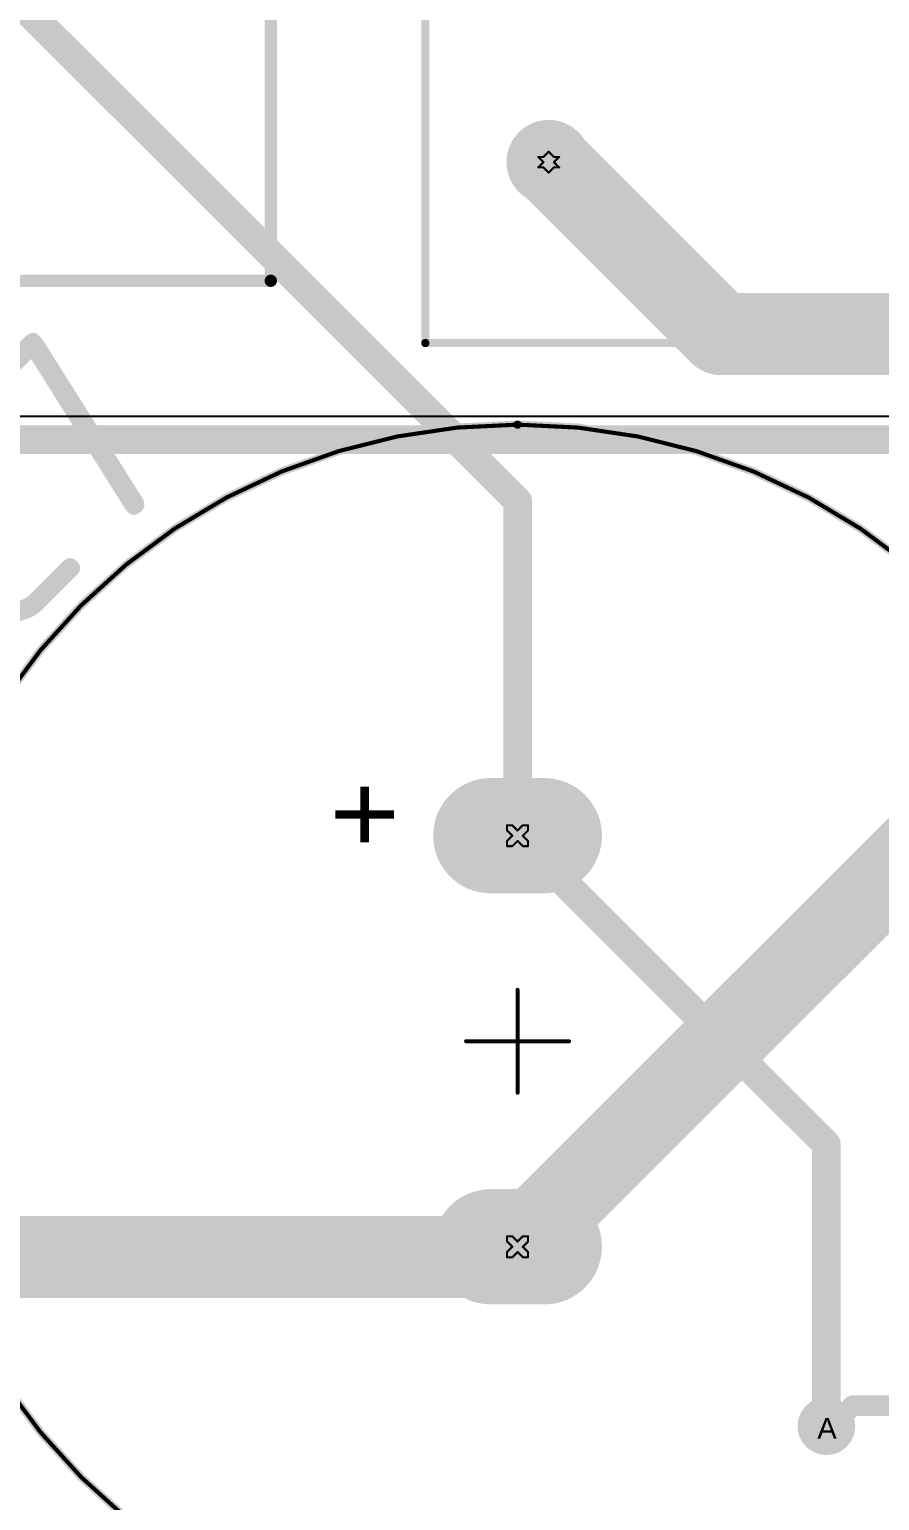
# Model space of a CAD drawing. Header units: millimetres. Extents: x 3219 to 51106, y -14166 to 2063.
# Drawn here: x 5571.6 to 5592.27, y 1796.3 to 1832.09 of the extents above; entities that cross this region are included whole.
import ezdxf

# ---------------------------------------------------------------- set-up
doc = ezdxf.new("R2010")
doc.units = ezdxf.units.MM
doc.layers.get('0').update_dxf_attribs({"lineweight": 53})
for name, color, linetype in [('Bottom Layer', 5, 'Continuous'), ('Bottom Solder', 6, 'Continuous'), ('Drill Drawing', 1, 'Continuous'), ('Mechanical 1', 6, 'Continuous'), ('Mechanical 13', 56, 'Continuous'), ('Mechanical 15', 56, 'Continuous'), ('Multi-Layer', 9, 'Continuous'), ('Top Layer', 1, 'Continuous'), ('Top Overlay', 2, 'Continuous'), ('Top Solder', 216, 'Continuous')]:
    doc.layers.add(name, color=color, linetype=linetype)
doc.styles.add('Arial', font='arial.ttf', dxfattribs={"height": 3})
doc.styles.add('GOST type B', font='GOST_B.TTF', dxfattribs={"height": 3.5})

# ---------------------------------------------------------------- blocks, each defined once
blk = doc.blocks.new('_2_33_2_2PIN_1')
at = {"layer": 'Bottom Layer'}
h = blk.add_hatch(color=5, dxfattribs=at)
edge = h.paths.add_edge_path()
edge.add_arc((0, 0), 0.925, 0, 360)
h = blk.add_hatch(color=5, dxfattribs=at)
edge = h.paths.add_edge_path()
edge.add_arc((10, 0), 0.925, 0, 360)
at = {"layer": 'Bottom Solder'}
h = blk.add_hatch(color=6, dxfattribs=at)
edge = h.paths.add_edge_path()
edge.add_arc((0, 0), 1.027, 0, 360)
h = blk.add_hatch(color=6, dxfattribs=at)
edge = h.paths.add_edge_path()
edge.add_arc((10, 0), 1.027, 0, 360)
at = {"layer": 'Multi-Layer'}
h = blk.add_hatch(color=9, dxfattribs=at)
edge = h.paths.add_edge_path()
edge.add_arc((0, 0), 0.925, 0, 360)
h = blk.add_hatch(color=9, dxfattribs=at)
edge = h.paths.add_edge_path()
edge.add_arc((10, 0), 0.925, 0, 360)
at = {"layer": 'Top Layer'}
h = blk.add_hatch(color=1, dxfattribs=at)
edge = h.paths.add_edge_path()
edge.add_arc((0, 0), 0.925, 0, 360)
h = blk.add_hatch(color=1, dxfattribs=at)
edge = h.paths.add_edge_path()
edge.add_arc((10, 0), 0.925, 0, 360)
at = {"layer": 'Top Solder'}
h = blk.add_hatch(color=216, dxfattribs=at)
edge = h.paths.add_edge_path()
edge.add_arc((0, 0), 1.027, 0, 360)
h = blk.add_hatch(color=216, dxfattribs=at)
edge = h.paths.add_edge_path()
edge.add_arc((10, 0), 1.027, 0, 360)
at = {"layer": 'Mechanical 1'}
for points in [[(-4.7, -4.4, 0.2, 0.2, 0), (-4.7, 4.4, 0.2, 0.2, 0)], [(13, 4.4, 0.2, 0.2, 0), (-4.7, 4.4, 0.2, 0.2, 0)], [(13, -4.4, 0.2, 0.2, 0), (13, 4.4, 0.2, 0.2, 0)], [(13, -4.4, 0.2, 0.2, 0), (-4.7, -4.4, 0.2, 0.2, 0)]]:
    blk.add_lwpolyline(points, format="xyseb", dxfattribs=at)
for points in [[(-4.75, 4.4, 0.1, 0.1, 1), (-4.65, 4.4, 0.1, 0.1, 1)], [(-4.75, 4.4, 0.1, 0.1, 1), (-4.65, 4.4, 0.1, 0.1, 1)], [(12.95, 4.4, 0.1, 0.1, 1), (13.05, 4.4, 0.1, 0.1, 1)], [(12.95, 4.4, 0.1, 0.1, 1), (13.05, 4.4, 0.1, 0.1, 1)], [(-4.75, -4.4, 0.1, 0.1, 1), (-4.65, -4.4, 0.1, 0.1, 1)], [(-4.75, -4.4, 0.1, 0.1, 1), (-4.65, -4.4, 0.1, 0.1, 1)], [(12.95, -4.4, 0.1, 0.1, 1), (13.05, -4.4, 0.1, 0.1, 1)], [(12.95, -4.4, 0.1, 0.1, 1), (13.05, -4.4, 0.1, 0.1, 1)]]:
    blk.add_lwpolyline(points, format="xyseb", close=True, dxfattribs=at)
at = {"layer": 'Mechanical 15'}
for points in [[(0, 0.5, 0.05, 0.05, 0), (0, -0.5, 0.05, 0.05, 0)], [(0.5, 0, 0.05, 0.05, 0), (-0.5, 0, 0.05, 0.05, 0)]]:
    blk.add_lwpolyline(points, format="xyseb", dxfattribs=at)
for points in [[(-0.013, 0.5, 0.025, 0.025, 1), (0.012, 0.5, 0.025, 0.025, 1)], [(-0.512, 0, 0.025, 0.025, 1), (-0.487, 0, 0.025, 0.025, 1)], [(0.487, 0, 0.025, 0.025, 1), (0.512, 0, 0.025, 0.025, 1)], [(-0.013, -0.5, 0.025, 0.025, 1), (0.012, -0.5, 0.025, 0.025, 1)]]:
    blk.add_lwpolyline(points, format="xyseb", close=True, dxfattribs=at)
at = {"layer": 'Top Overlay'}
for points in [[(13, 4.4, 0.2, 0.2, 0), (-4.7, 4.4, 0.2, 0.2, 0)], [(-4.7, 4.4, 0.2, 0.2, 0), (-4.7, -4.4, 0.2, 0.2, 0)], [(13, -4.4, 0.2, 0.2, 0), (13, 4.4, 0.2, 0.2, 0)], [(13, -4.4, 0.2, 0.2, 0), (-4.7, -4.4, 0.2, 0.2, 0)]]:
    blk.add_lwpolyline(points, format="xyseb", dxfattribs=at)
for points in [[(-4.75, 4.4, 0.1, 0.1, 1), (-4.65, 4.4, 0.1, 0.1, 1)], [(-4.75, 4.4, 0.1, 0.1, 1), (-4.65, 4.4, 0.1, 0.1, 1)], [(12.95, 4.4, 0.1, 0.1, 1), (13.05, 4.4, 0.1, 0.1, 1)], [(12.95, 4.4, 0.1, 0.1, 1), (13.05, 4.4, 0.1, 0.1, 1)], [(-4.75, -4.4, 0.1, 0.1, 1), (-4.65, -4.4, 0.1, 0.1, 1)], [(-4.75, -4.4, 0.1, 0.1, 1), (-4.65, -4.4, 0.1, 0.1, 1)], [(12.95, -4.4, 0.1, 0.1, 1), (13.05, -4.4, 0.1, 0.1, 1)], [(12.95, -4.4, 0.1, 0.1, 1), (13.05, -4.4, 0.1, 0.1, 1)]]:
    blk.add_lwpolyline(points, format="xyseb", close=True, dxfattribs=at)
blk = doc.blocks.new('_73_14__4____D28_41')
at = {"layer": 'Mechanical 1'}
for points in [[(-24, 14.5, 0.2, 0.2, 0), (-24, -14, 0.2, 0.2, 0)], [(24, 14.5, 0.2, 0.2, 0), (-24, 14.5, 0.2, 0.2, 0)]]:
    blk.add_lwpolyline(points, format="xyseb", dxfattribs=at)
blk.add_lwpolyline([(-24.05, 14.5, 0.1, 0.1, 1), (-23.95, 14.5, 0.1, 0.1, 1)], format="xyseb", close=True, dxfattribs=at)
blk.add_lwpolyline([(-24.05, 14.5, 0.1, 0.1, 1), (-23.95, 14.5, 0.1, 0.1, 1)], format="xyseb", close=True, dxfattribs=at)
at = {"layer": 'Top Overlay'}
for points in [[(-24, 14.5, 0.3, 0.3, 0), (-24, -14, 0.3, 0.3, 0)], [(24, 14.5, 0.3, 0.3, 0), (-24, 14.5, 0.3, 0.3, 0)]]:
    blk.add_lwpolyline(points, format="xyseb", dxfattribs=at)
blk.add_lwpolyline([(-24.075, 14.5, 0.15, 0.15, 1), (-23.925, 14.5, 0.15, 0.15, 1)], format="xyseb", close=True, dxfattribs=at)
blk.add_lwpolyline([(-24.075, 14.5, 0.15, 0.15, 1), (-23.925, 14.5, 0.15, 0.15, 1)], format="xyseb", close=True, dxfattribs=at)
blk = doc.blocks.new('CAP_TH_ALUM_ELEC_D30_00___S10_00___H30_00___122')
at = {"layer": 'Bottom Layer'}
h = blk.add_hatch(color=5, dxfattribs=at)
edge = h.paths.add_edge_path()
edge.add_arc((-5, 0.65), 1.3, 0, 180)
edge.add_line((-6.3, 0.65), (-6.3, -0.65))
edge.add_arc((-5, -0.65), 1.3, 180, 360)
edge.add_line((-3.7, -0.65), (-3.7, 0.65))
h = blk.add_hatch(color=5, dxfattribs=at)
edge = h.paths.add_edge_path()
edge.add_arc((5, -0.65), 1.3, 180, 360)
edge.add_line((6.3, -0.65), (6.3, 0.65))
edge.add_arc((5, 0.65), 1.3, 0, 180)
edge.add_line((3.7, 0.65), (3.7, -0.65))
at = {"layer": 'Bottom Solder'}
h = blk.add_hatch(color=6, dxfattribs=at)
edge = h.paths.add_edge_path()
edge.add_arc((-5, 0.65), 1.402, 0, 180)
edge.add_line((-6.402, 0.65), (-6.402, -0.65))
edge.add_arc((-5, -0.65), 1.402, 180, 360)
edge.add_line((-3.598, -0.65), (-3.598, 0.65))
h = blk.add_hatch(color=6, dxfattribs=at)
edge = h.paths.add_edge_path()
edge.add_arc((5, -0.65), 1.402, 180, 360)
edge.add_line((6.402, -0.65), (6.402, 0.65))
edge.add_arc((5, 0.65), 1.402, 0, 180)
edge.add_line((3.598, 0.65), (3.598, -0.65))
at = {"layer": 'Multi-Layer'}
h = blk.add_hatch(color=9, dxfattribs=at)
edge = h.paths.add_edge_path()
edge.add_arc((-5, 0.65), 1.3, 0, 180)
edge.add_line((-6.3, 0.65), (-6.3, -0.65))
edge.add_arc((-5, -0.65), 1.3, 180, 360)
edge.add_line((-3.7, -0.65), (-3.7, 0.65))
h = blk.add_hatch(color=9, dxfattribs=at)
edge = h.paths.add_edge_path()
edge.add_arc((5, -0.65), 1.3, 180, 360)
edge.add_line((6.3, -0.65), (6.3, 0.65))
edge.add_arc((5, 0.65), 1.3, 0, 180)
edge.add_line((3.7, 0.65), (3.7, -0.65))
at = {"layer": 'Top Layer'}
h = blk.add_hatch(color=1, dxfattribs=at)
edge = h.paths.add_edge_path()
edge.add_arc((-5, 0.65), 1.3, 0, 180)
edge.add_line((-6.3, 0.65), (-6.3, -0.65))
edge.add_arc((-5, -0.65), 1.3, 180, 360)
edge.add_line((-3.7, -0.65), (-3.7, 0.65))
h = blk.add_hatch(color=1, dxfattribs=at)
edge = h.paths.add_edge_path()
edge.add_arc((5, -0.65), 1.3, 180, 360)
edge.add_line((6.3, -0.65), (6.3, 0.65))
edge.add_arc((5, 0.65), 1.3, 0, 180)
edge.add_line((3.7, 0.65), (3.7, -0.65))
at = {"layer": 'Top Solder'}
h = blk.add_hatch(color=216, dxfattribs=at)
edge = h.paths.add_edge_path()
edge.add_arc((-5, 0.65), 1.402, 0, 180)
edge.add_line((-6.402, 0.65), (-6.402, -0.65))
edge.add_arc((-5, -0.65), 1.402, 180, 360)
edge.add_line((-3.598, -0.65), (-3.598, 0.65))
h = blk.add_hatch(color=216, dxfattribs=at)
edge = h.paths.add_edge_path()
edge.add_arc((5, -0.65), 1.402, 180, 360)
edge.add_line((6.402, -0.65), (6.402, 0.65))
edge.add_arc((5, 0.65), 1.402, 0, 180)
edge.add_line((3.598, 0.65), (3.598, -0.65))
at = {"layer": 'Mechanical 13'}
for points in [[(15, 0, 0.1, 0.1, 1), (-15, 0, 0.1, 0.1, 1)], [(-13.62, 6.339, 0.05, 0.05, 1), (-13.57, 6.339, 0.05, 0.05, 1)], [(-15.025, 0, 0.05, 0.05, 1), (-14.975, 0, 0.05, 0.05, 1)], [(14.975, 0, 0.05, 0.05, 1), (15.025, 0, 0.05, 0.05, 1)], [(-13.62, -6.339, 0.05, 0.05, 1), (-13.57, -6.339, 0.05, 0.05, 1)]]:
    blk.add_lwpolyline(points, format="xyseb", close=True, dxfattribs=at)
blk.add_lwpolyline([(-13.595, 6.339, 0.1, 0.1, 0), (-13.595, -6.339, 0.1, 0.1, 0)], format="xyseb", dxfattribs=at)
at = {"layer": 'Mechanical 15'}
for points in [[(-15.2, 15.2, 0.05, 0.05, 0), (-15.2, -15.2, 0.05, 0.05, 0)], [(-15.2, 15.2, 0.05, 0.05, 0), (15.2, 15.2, 0.05, 0.05, 0)], [(15.2, 15.2, 0.05, 0.05, 0), (15.2, -15.2, 0.05, 0.05, 0)], [(0, 1.25, 0.1, 0.1, 0), (0, 0, 0.1, 0.1, 0)], [(-1.25, 0, 0.1, 0.1, 0), (0, 0, 0.1, 0.1, 0)], [(0, 0, 0.1, 0.1, 0), (0, -1.25, 0.1, 0.1, 0)], [(0, 0, 0.1, 0.1, 0), (1.25, 0, 0.1, 0.1, 0)], [(-15.2, -15.2, 0.05, 0.05, 0), (15.2, -15.2, 0.05, 0.05, 0)]]:
    blk.add_lwpolyline(points, format="xyseb", dxfattribs=at)
for points in [[(-15.212, 15.2, 0.025, 0.025, 1), (-15.187, 15.2, 0.025, 0.025, 1)], [(-15.212, 15.2, 0.025, 0.025, 1), (-15.187, 15.2, 0.025, 0.025, 1)], [(15.187, 15.2, 0.025, 0.025, 1), (15.212, 15.2, 0.025, 0.025, 1)], [(15.187, 15.2, 0.025, 0.025, 1), (15.212, 15.2, 0.025, 0.025, 1)], [(-0.025, 1.25, 0.05, 0.05, 1), (0.025, 1.25, 0.05, 0.05, 1)], [(-1.275, 0, 0.05, 0.05, 1), (-1.225, 0, 0.05, 0.05, 1)], [(-0.025, 0, 0.05, 0.05, 1), (0.025, 0, 0.05, 0.05, 1)], [(-0.025, 0, 0.05, 0.05, 1), (0.025, 0, 0.05, 0.05, 1)], [(-0.025, 0, 0.05, 0.05, 1), (0.025, 0, 0.05, 0.05, 1)], [(-0.025, 0, 0.05, 0.05, 1), (0.025, 0, 0.05, 0.05, 1)], [(1.225, 0, 0.05, 0.05, 1), (1.275, 0, 0.05, 0.05, 1)], [(-0.025, -1.25, 0.05, 0.05, 1), (0.025, -1.25, 0.05, 0.05, 1)], [(-15.212, -15.2, 0.025, 0.025, 1), (-15.187, -15.2, 0.025, 0.025, 1)], [(-15.212, -15.2, 0.025, 0.025, 1), (-15.187, -15.2, 0.025, 0.025, 1)], [(15.187, -15.2, 0.025, 0.025, 1), (15.212, -15.2, 0.025, 0.025, 1)], [(15.187, -15.2, 0.025, 0.025, 1), (15.212, -15.2, 0.025, 0.025, 1)]]:
    blk.add_lwpolyline(points, format="xyseb", close=True, dxfattribs=at)
at = {"layer": 'Top Overlay'}
blk.add_line((-13.595, 6.339), (-13.595, -6.339), dxfattribs=at)
for points in [[(15, 0, 0.2, 0.2, 1), (-15, 0, 0.2, 0.2, 1)], [(-13.645, 6.339, 0.1, 0.1, 1), (-13.545, 6.339, 0.1, 0.1, 1)], [(-13.645, 6.339, 0.1, 0.1, 1), (-13.545, 6.339, 0.1, 0.1, 1)], [(-15.05, 0, 0.1, 0.1, 1), (-14.95, 0, 0.1, 0.1, 1)], [(14.95, 0, 0.1, 0.1, 1), (15.05, 0, 0.1, 0.1, 1)], [(-13.645, -6.339, 0.1, 0.1, 1), (-13.545, -6.339, 0.1, 0.1, 1)], [(-13.645, -6.339, 0.1, 0.1, 1), (-13.545, -6.339, 0.1, 0.1, 1)]]:
    blk.add_lwpolyline(points, format="xyseb", close=True, dxfattribs=at)
for points in [[(-13.595, -6.339, 0.2, 0.2, -0.221695), (-13.595, 6.339, 0.2, 0.2, 0)], [(-13.595, 6.339, 0.2, 0.2, 0), (-13.595, -6.339, 0.2, 0.2, 0)]]:
    blk.add_lwpolyline(points, format="xyseb", dxfattribs=at)
blk.add_arc((0, 0), 15, 155, 205, dxfattribs=at)
at = {"layer": 'Top Overlay', "style": 'Arial'}
blk.add_text('+', height=2, dxfattribs=at).set_placement((4.7, 2.75))

msp = doc.modelspace()

# ---------------------------------------------------------------- hatches: boundary and pattern name
at = {"layer": 'Bottom Layer'}
h = msp.add_hatch(color=5, dxfattribs=at)
edge = h.paths.add_edge_path()
edge.add_arc((5590.979, 1798.108), 0.6, 0, 360)
at = {"layer": 'Bottom Solder'}
h = msp.add_hatch(color=6, dxfattribs=at)
edge = h.paths.add_edge_path()
edge.add_arc((5590.979, 1798.108), 0.702, 0, 360)
at = {"layer": 'Multi-Layer'}
h = msp.add_hatch(color=9, dxfattribs=at)
edge = h.paths.add_edge_path()
edge.add_arc((5590.979, 1798.108), 0.6, 0, 360)
at = {"layer": 'Top Layer'}
h = msp.add_hatch(color=1, dxfattribs=at)
edge = h.paths.add_edge_path()
edge.add_arc((5590.979, 1798.108), 0.6, 0, 360)
at = {"layer": 'Top Solder'}
h = msp.add_hatch(color=216, dxfattribs=at)
edge = h.paths.add_edge_path()
edge.add_arc((5590.979, 1798.108), 0.702, 0, 360)

# ---------------------------------------------------------------- linework, layer by layer
at = {"layer": 'Bottom Layer'}
for points in [[(5548.944, 1855.142, 0.7, 0.7, 0), (5583.471, 1820.616, 0.7, 0.7, 0)], [(5584.229, 1828.858, 2, 2, 0), (5588.408, 1824.679, 2, 2, 0)], [(5588.408, 1824.679, 2, 2, 0), (5597.354, 1824.679, 2, 2, 0)], [(5583.471, 1812.473, 0.7, 0.7, 0), (5583.471, 1820.616, 0.7, 0.7, 0)], [(5583.471, 1802.473, 2, 2, 0), (5597.354, 1816.356, 2, 2, 0)], [(5583.471, 1802.473, 2, 2, -0.198912), (5582.867, 1802.223, 2, 2, 0)], [(5552.221, 1802.223, 2, 2, 0), (5582.867, 1802.223, 2, 2, 0)], [(5591.121, 1798.108, 0.5, 0.5, 0), (5591.621, 1798.608, 0.5, 0.5, 0)], [(5591.621, 1798.608, 0.5, 0.5, 0), (5599.936, 1798.608, 0.5, 0.5, 0)], [(5590.979, 1798.108, 0.5, 0.5, 0), (5591.121, 1798.108, 0.5, 0.5, 0)]]:
    msp.add_lwpolyline(points, format="xyseb", dxfattribs=at)
for points in [[(5583.729, 1828.858, 1, 1, 1), (5584.729, 1828.858, 1, 1, 1)], [(5587.908, 1824.679, 1, 1, 1), (5588.908, 1824.679, 1, 1, 1)], [(5587.908, 1824.679, 1, 1, 1), (5588.908, 1824.679, 1, 1, 1)], [(5583.296, 1820.616, 0.35, 0.35, 1), (5583.646, 1820.616, 0.35, 0.35, 1)], [(5583.296, 1820.616, 0.35, 0.35, 1), (5583.646, 1820.616, 0.35, 0.35, 1)], [(5583.296, 1812.473, 0.35, 0.35, 1), (5583.646, 1812.473, 0.35, 0.35, 1)], [(5582.971, 1802.473, 1, 1, 1), (5583.971, 1802.473, 1, 1, 1)], [(5582.971, 1802.473, 1, 1, 1), (5583.971, 1802.473, 1, 1, 1)], [(5582.367, 1802.223, 1, 1, 1), (5583.367, 1802.223, 1, 1, 1)], [(5582.367, 1802.223, 1, 1, 1), (5583.367, 1802.223, 1, 1, 1)], [(5591.496, 1798.608, 0.25, 0.25, 1), (5591.746, 1798.608, 0.25, 0.25, 1)], [(5591.496, 1798.608, 0.25, 0.25, 1), (5591.746, 1798.608, 0.25, 0.25, 1)], [(5590.854, 1798.108, 0.25, 0.25, 1), (5591.104, 1798.108, 0.25, 0.25, 1)], [(5590.996, 1798.108, 0.25, 0.25, 1), (5591.246, 1798.108, 0.25, 0.25, 1)], [(5590.996, 1798.108, 0.25, 0.25, 1), (5591.246, 1798.108, 0.25, 0.25, 1)]]:
    msp.add_lwpolyline(points, format="xyseb", close=True, dxfattribs=at)
at = {"layer": 'Drill Drawing'}
for points in [[(5584.102, 1828.985, 0.0508, 0.0508, 0), (5584.229, 1829.112, 0.0508, 0.0508, 0)], [(5584.229, 1829.112, 0.0508, 0.0508, 0), (5584.356, 1828.985, 0.0508, 0.0508, 0)], [(5583.975, 1828.985, 0.0508, 0.0508, 0), (5584.102, 1828.858, 0.0508, 0.0508, 0)], [(5583.975, 1828.985, 0.0508, 0.0508, 0), (5584.102, 1828.985, 0.0508, 0.0508, 0)], [(5583.975, 1828.731, 0.0508, 0.0508, 0), (5584.102, 1828.858, 0.0508, 0.0508, 0)], [(5584.356, 1828.985, 0.0508, 0.0508, 0), (5584.483, 1828.985, 0.0508, 0.0508, 0)], [(5584.356, 1828.858, 0.0508, 0.0508, 0), (5584.483, 1828.985, 0.0508, 0.0508, 0)], [(5584.356, 1828.858, 0.0508, 0.0508, 0), (5584.483, 1828.731, 0.0508, 0.0508, 0)], [(5583.975, 1828.731, 0.0508, 0.0508, 0), (5584.102, 1828.731, 0.0508, 0.0508, 0)], [(5584.102, 1828.731, 0.0508, 0.0508, 0), (5584.229, 1828.604, 0.0508, 0.0508, 0)], [(5584.229, 1828.604, 0.0508, 0.0508, 0), (5584.356, 1828.731, 0.0508, 0.0508, 0)], [(5584.356, 1828.731, 0.0508, 0.0508, 0), (5584.483, 1828.731, 0.0508, 0.0508, 0)], [(5583.217, 1812.6, 0.0508, 0.0508, 0), (5583.217, 1812.727, 0.0508, 0.0508, 0)], [(5583.217, 1812.727, 0.0508, 0.0508, 0), (5583.344, 1812.727, 0.0508, 0.0508, 0)], [(5583.344, 1812.727, 0.0508, 0.0508, 0), (5583.471, 1812.6, 0.0508, 0.0508, 0)], [(5583.471, 1812.6, 0.0508, 0.0508, 0), (5583.598, 1812.727, 0.0508, 0.0508, 0)], [(5583.598, 1812.727, 0.0508, 0.0508, 0), (5583.725, 1812.727, 0.0508, 0.0508, 0)], [(5583.725, 1812.6, 0.0508, 0.0508, 0), (5583.725, 1812.727, 0.0508, 0.0508, 0)], [(5583.217, 1812.6, 0.0508, 0.0508, 0), (5583.344, 1812.473, 0.0508, 0.0508, 0)], [(5583.217, 1812.346, 0.0508, 0.0508, 0), (5583.344, 1812.473, 0.0508, 0.0508, 0)], [(5583.217, 1812.219, 0.0508, 0.0508, 0), (5583.217, 1812.346, 0.0508, 0.0508, 0)], [(5583.344, 1812.219, 0.0508, 0.0508, 0), (5583.471, 1812.346, 0.0508, 0.0508, 0)], [(5583.471, 1812.346, 0.0508, 0.0508, 0), (5583.598, 1812.219, 0.0508, 0.0508, 0)], [(5583.598, 1812.473, 0.0508, 0.0508, 0), (5583.725, 1812.6, 0.0508, 0.0508, 0)], [(5583.598, 1812.473, 0.0508, 0.0508, 0), (5583.725, 1812.346, 0.0508, 0.0508, 0)], [(5583.725, 1812.219, 0.0508, 0.0508, 0), (5583.725, 1812.346, 0.0508, 0.0508, 0)], [(5583.217, 1812.219, 0.0508, 0.0508, 0), (5583.344, 1812.219, 0.0508, 0.0508, 0)], [(5583.598, 1812.219, 0.0508, 0.0508, 0), (5583.725, 1812.219, 0.0508, 0.0508, 0)], [(5583.217, 1802.6, 0.0508, 0.0508, 0), (5583.217, 1802.727, 0.0508, 0.0508, 0)], [(5583.217, 1802.727, 0.0508, 0.0508, 0), (5583.344, 1802.727, 0.0508, 0.0508, 0)], [(5583.344, 1802.727, 0.0508, 0.0508, 0), (5583.471, 1802.6, 0.0508, 0.0508, 0)], [(5583.471, 1802.6, 0.0508, 0.0508, 0), (5583.598, 1802.727, 0.0508, 0.0508, 0)], [(5583.598, 1802.727, 0.0508, 0.0508, 0), (5583.725, 1802.727, 0.0508, 0.0508, 0)], [(5583.725, 1802.6, 0.0508, 0.0508, 0), (5583.725, 1802.727, 0.0508, 0.0508, 0)], [(5583.217, 1802.6, 0.0508, 0.0508, 0), (5583.344, 1802.473, 0.0508, 0.0508, 0)], [(5583.217, 1802.346, 0.0508, 0.0508, 0), (5583.344, 1802.473, 0.0508, 0.0508, 0)], [(5583.217, 1802.219, 0.0508, 0.0508, 0), (5583.217, 1802.346, 0.0508, 0.0508, 0)], [(5583.344, 1802.219, 0.0508, 0.0508, 0), (5583.471, 1802.346, 0.0508, 0.0508, 0)], [(5583.471, 1802.346, 0.0508, 0.0508, 0), (5583.598, 1802.219, 0.0508, 0.0508, 0)], [(5583.598, 1802.473, 0.0508, 0.0508, 0), (5583.725, 1802.6, 0.0508, 0.0508, 0)], [(5583.598, 1802.473, 0.0508, 0.0508, 0), (5583.725, 1802.346, 0.0508, 0.0508, 0)], [(5583.725, 1802.219, 0.0508, 0.0508, 0), (5583.725, 1802.346, 0.0508, 0.0508, 0)], [(5583.217, 1802.219, 0.0508, 0.0508, 0), (5583.344, 1802.219, 0.0508, 0.0508, 0)], [(5583.598, 1802.219, 0.0508, 0.0508, 0), (5583.725, 1802.219, 0.0508, 0.0508, 0)]]:
    msp.add_lwpolyline(points, format="xyseb", dxfattribs=at)
for points in [[(5584.216, 1829.112, 0.0254, 0.0254, 1), (5584.241, 1829.112, 0.0254, 0.0254, 1)], [(5584.216, 1829.112, 0.0254, 0.0254, 1), (5584.241, 1829.112, 0.0254, 0.0254, 1)], [(5583.962, 1828.985, 0.0254, 0.0254, 1), (5583.987, 1828.985, 0.0254, 0.0254, 1)], [(5583.962, 1828.985, 0.0254, 0.0254, 1), (5583.987, 1828.985, 0.0254, 0.0254, 1)], [(5584.089, 1828.985, 0.0254, 0.0254, 1), (5584.114, 1828.985, 0.0254, 0.0254, 1)], [(5584.089, 1828.985, 0.0254, 0.0254, 1), (5584.114, 1828.985, 0.0254, 0.0254, 1)], [(5584.089, 1828.858, 0.0254, 0.0254, 1), (5584.114, 1828.858, 0.0254, 0.0254, 1)], [(5584.089, 1828.858, 0.0254, 0.0254, 1), (5584.114, 1828.858, 0.0254, 0.0254, 1)], [(5584.343, 1828.985, 0.0254, 0.0254, 1), (5584.368, 1828.985, 0.0254, 0.0254, 1)], [(5584.343, 1828.985, 0.0254, 0.0254, 1), (5584.368, 1828.985, 0.0254, 0.0254, 1)], [(5584.343, 1828.858, 0.0254, 0.0254, 1), (5584.368, 1828.858, 0.0254, 0.0254, 1)], [(5584.343, 1828.858, 0.0254, 0.0254, 1), (5584.368, 1828.858, 0.0254, 0.0254, 1)], [(5584.47, 1828.985, 0.0254, 0.0254, 1), (5584.495, 1828.985, 0.0254, 0.0254, 1)], [(5584.47, 1828.985, 0.0254, 0.0254, 1), (5584.495, 1828.985, 0.0254, 0.0254, 1)], [(5583.962, 1828.731, 0.0254, 0.0254, 1), (5583.987, 1828.731, 0.0254, 0.0254, 1)], [(5583.962, 1828.731, 0.0254, 0.0254, 1), (5583.987, 1828.731, 0.0254, 0.0254, 1)], [(5584.089, 1828.731, 0.0254, 0.0254, 1), (5584.114, 1828.731, 0.0254, 0.0254, 1)], [(5584.089, 1828.731, 0.0254, 0.0254, 1), (5584.114, 1828.731, 0.0254, 0.0254, 1)], [(5584.216, 1828.604, 0.0254, 0.0254, 1), (5584.241, 1828.604, 0.0254, 0.0254, 1)], [(5584.216, 1828.604, 0.0254, 0.0254, 1), (5584.241, 1828.604, 0.0254, 0.0254, 1)], [(5584.343, 1828.731, 0.0254, 0.0254, 1), (5584.368, 1828.731, 0.0254, 0.0254, 1)], [(5584.343, 1828.731, 0.0254, 0.0254, 1), (5584.368, 1828.731, 0.0254, 0.0254, 1)], [(5584.47, 1828.731, 0.0254, 0.0254, 1), (5584.495, 1828.731, 0.0254, 0.0254, 1)], [(5584.47, 1828.731, 0.0254, 0.0254, 1), (5584.495, 1828.731, 0.0254, 0.0254, 1)], [(5583.204, 1812.727, 0.0254, 0.0254, 1), (5583.229, 1812.727, 0.0254, 0.0254, 1)], [(5583.204, 1812.727, 0.0254, 0.0254, 1), (5583.229, 1812.727, 0.0254, 0.0254, 1)], [(5583.331, 1812.727, 0.0254, 0.0254, 1), (5583.356, 1812.727, 0.0254, 0.0254, 1)], [(5583.331, 1812.727, 0.0254, 0.0254, 1), (5583.356, 1812.727, 0.0254, 0.0254, 1)], [(5583.585, 1812.727, 0.0254, 0.0254, 1), (5583.61, 1812.727, 0.0254, 0.0254, 1)], [(5583.585, 1812.727, 0.0254, 0.0254, 1), (5583.61, 1812.727, 0.0254, 0.0254, 1)], [(5583.712, 1812.727, 0.0254, 0.0254, 1), (5583.737, 1812.727, 0.0254, 0.0254, 1)], [(5583.712, 1812.727, 0.0254, 0.0254, 1), (5583.737, 1812.727, 0.0254, 0.0254, 1)], [(5583.204, 1812.6, 0.0254, 0.0254, 1), (5583.229, 1812.6, 0.0254, 0.0254, 1)], [(5583.204, 1812.6, 0.0254, 0.0254, 1), (5583.229, 1812.6, 0.0254, 0.0254, 1)], [(5583.204, 1812.346, 0.0254, 0.0254, 1), (5583.229, 1812.346, 0.0254, 0.0254, 1)], [(5583.204, 1812.346, 0.0254, 0.0254, 1), (5583.229, 1812.346, 0.0254, 0.0254, 1)], [(5583.331, 1812.473, 0.0254, 0.0254, 1), (5583.356, 1812.473, 0.0254, 0.0254, 1)], [(5583.331, 1812.473, 0.0254, 0.0254, 1), (5583.356, 1812.473, 0.0254, 0.0254, 1)], [(5583.458, 1812.6, 0.0254, 0.0254, 1), (5583.483, 1812.6, 0.0254, 0.0254, 1)], [(5583.458, 1812.6, 0.0254, 0.0254, 1), (5583.483, 1812.6, 0.0254, 0.0254, 1)], [(5583.458, 1812.346, 0.0254, 0.0254, 1), (5583.483, 1812.346, 0.0254, 0.0254, 1)], [(5583.458, 1812.346, 0.0254, 0.0254, 1), (5583.483, 1812.346, 0.0254, 0.0254, 1)], [(5583.585, 1812.473, 0.0254, 0.0254, 1), (5583.61, 1812.473, 0.0254, 0.0254, 1)], [(5583.585, 1812.473, 0.0254, 0.0254, 1), (5583.61, 1812.473, 0.0254, 0.0254, 1)], [(5583.712, 1812.6, 0.0254, 0.0254, 1), (5583.737, 1812.6, 0.0254, 0.0254, 1)], [(5583.712, 1812.6, 0.0254, 0.0254, 1), (5583.737, 1812.6, 0.0254, 0.0254, 1)], [(5583.712, 1812.346, 0.0254, 0.0254, 1), (5583.737, 1812.346, 0.0254, 0.0254, 1)], [(5583.712, 1812.346, 0.0254, 0.0254, 1), (5583.737, 1812.346, 0.0254, 0.0254, 1)], [(5583.204, 1812.219, 0.0254, 0.0254, 1), (5583.229, 1812.219, 0.0254, 0.0254, 1)], [(5583.204, 1812.219, 0.0254, 0.0254, 1), (5583.229, 1812.219, 0.0254, 0.0254, 1)], [(5583.331, 1812.219, 0.0254, 0.0254, 1), (5583.356, 1812.219, 0.0254, 0.0254, 1)], [(5583.331, 1812.219, 0.0254, 0.0254, 1), (5583.356, 1812.219, 0.0254, 0.0254, 1)], [(5583.585, 1812.219, 0.0254, 0.0254, 1), (5583.61, 1812.219, 0.0254, 0.0254, 1)], [(5583.585, 1812.219, 0.0254, 0.0254, 1), (5583.61, 1812.219, 0.0254, 0.0254, 1)], [(5583.712, 1812.219, 0.0254, 0.0254, 1), (5583.737, 1812.219, 0.0254, 0.0254, 1)], [(5583.712, 1812.219, 0.0254, 0.0254, 1), (5583.737, 1812.219, 0.0254, 0.0254, 1)], [(5583.204, 1802.727, 0.0254, 0.0254, 1), (5583.229, 1802.727, 0.0254, 0.0254, 1)], [(5583.204, 1802.727, 0.0254, 0.0254, 1), (5583.229, 1802.727, 0.0254, 0.0254, 1)], [(5583.331, 1802.727, 0.0254, 0.0254, 1), (5583.356, 1802.727, 0.0254, 0.0254, 1)], [(5583.331, 1802.727, 0.0254, 0.0254, 1), (5583.356, 1802.727, 0.0254, 0.0254, 1)], [(5583.585, 1802.727, 0.0254, 0.0254, 1), (5583.61, 1802.727, 0.0254, 0.0254, 1)], [(5583.585, 1802.727, 0.0254, 0.0254, 1), (5583.61, 1802.727, 0.0254, 0.0254, 1)], [(5583.712, 1802.727, 0.0254, 0.0254, 1), (5583.737, 1802.727, 0.0254, 0.0254, 1)], [(5583.712, 1802.727, 0.0254, 0.0254, 1), (5583.737, 1802.727, 0.0254, 0.0254, 1)], [(5583.204, 1802.6, 0.0254, 0.0254, 1), (5583.229, 1802.6, 0.0254, 0.0254, 1)], [(5583.204, 1802.6, 0.0254, 0.0254, 1), (5583.229, 1802.6, 0.0254, 0.0254, 1)], [(5583.204, 1802.346, 0.0254, 0.0254, 1), (5583.229, 1802.346, 0.0254, 0.0254, 1)], [(5583.204, 1802.346, 0.0254, 0.0254, 1), (5583.229, 1802.346, 0.0254, 0.0254, 1)], [(5583.331, 1802.473, 0.0254, 0.0254, 1), (5583.356, 1802.473, 0.0254, 0.0254, 1)], [(5583.331, 1802.473, 0.0254, 0.0254, 1), (5583.356, 1802.473, 0.0254, 0.0254, 1)], [(5583.458, 1802.6, 0.0254, 0.0254, 1), (5583.483, 1802.6, 0.0254, 0.0254, 1)], [(5583.458, 1802.6, 0.0254, 0.0254, 1), (5583.483, 1802.6, 0.0254, 0.0254, 1)], [(5583.458, 1802.346, 0.0254, 0.0254, 1), (5583.483, 1802.346, 0.0254, 0.0254, 1)], [(5583.458, 1802.346, 0.0254, 0.0254, 1), (5583.483, 1802.346, 0.0254, 0.0254, 1)], [(5583.585, 1802.473, 0.0254, 0.0254, 1), (5583.61, 1802.473, 0.0254, 0.0254, 1)], [(5583.585, 1802.473, 0.0254, 0.0254, 1), (5583.61, 1802.473, 0.0254, 0.0254, 1)], [(5583.712, 1802.6, 0.0254, 0.0254, 1), (5583.737, 1802.6, 0.0254, 0.0254, 1)], [(5583.712, 1802.6, 0.0254, 0.0254, 1), (5583.737, 1802.6, 0.0254, 0.0254, 1)], [(5583.712, 1802.346, 0.0254, 0.0254, 1), (5583.737, 1802.346, 0.0254, 0.0254, 1)], [(5583.712, 1802.346, 0.0254, 0.0254, 1), (5583.737, 1802.346, 0.0254, 0.0254, 1)], [(5583.204, 1802.219, 0.0254, 0.0254, 1), (5583.229, 1802.219, 0.0254, 0.0254, 1)], [(5583.204, 1802.219, 0.0254, 0.0254, 1), (5583.229, 1802.219, 0.0254, 0.0254, 1)], [(5583.331, 1802.219, 0.0254, 0.0254, 1), (5583.356, 1802.219, 0.0254, 0.0254, 1)], [(5583.331, 1802.219, 0.0254, 0.0254, 1), (5583.356, 1802.219, 0.0254, 0.0254, 1)], [(5583.585, 1802.219, 0.0254, 0.0254, 1), (5583.61, 1802.219, 0.0254, 0.0254, 1)], [(5583.585, 1802.219, 0.0254, 0.0254, 1), (5583.61, 1802.219, 0.0254, 0.0254, 1)], [(5583.712, 1802.219, 0.0254, 0.0254, 1), (5583.737, 1802.219, 0.0254, 0.0254, 1)], [(5583.712, 1802.219, 0.0254, 0.0254, 1), (5583.737, 1802.219, 0.0254, 0.0254, 1)]]:
    msp.add_lwpolyline(points, format="xyseb", close=True, dxfattribs=at)
at = {"layer": 'Top Layer'}
for points in [[(5562.756, 1822.108, 0.7, 0.7, 0), (5605.229, 1822.108, 0.7, 0.7, 0)], [(5583.606, 1812.473, 0.7, 0.7, 0), (5584.484, 1811.595, 0.7, 0.7, 0)], [(5584.484, 1811.46, 0.7, 0.7, 0), (5584.484, 1811.595, 0.7, 0.7, 0)], [(5584.484, 1811.46, 0.7, 0.7, 0), (5590.979, 1804.965, 0.7, 0.7, 0)], [(5590.979, 1798.108, 0.7, 0.7, 0), (5590.979, 1804.965, 0.7, 0.7, 0)]]:
    msp.add_lwpolyline(points, format="xyseb", dxfattribs=at)
for points in [[(5583.431, 1812.473, 0.35, 0.35, 1), (5583.781, 1812.473, 0.35, 0.35, 1)], [(5584.309, 1811.595, 0.35, 0.35, 1), (5584.659, 1811.595, 0.35, 0.35, 1)], [(5584.309, 1811.595, 0.35, 0.35, 1), (5584.659, 1811.595, 0.35, 0.35, 1)], [(5584.309, 1811.46, 0.35, 0.35, 1), (5584.659, 1811.46, 0.35, 0.35, 1)], [(5584.309, 1811.46, 0.35, 0.35, 1), (5584.659, 1811.46, 0.35, 0.35, 1)], [(5590.804, 1804.965, 0.35, 0.35, 1), (5591.154, 1804.965, 0.35, 0.35, 1)], [(5590.804, 1804.965, 0.35, 0.35, 1), (5591.154, 1804.965, 0.35, 0.35, 1)], [(5590.804, 1798.108, 0.35, 0.35, 1), (5591.154, 1798.108, 0.35, 0.35, 1)]]:
    msp.add_lwpolyline(points, format="xyseb", close=True, dxfattribs=at)

# ---------------------------------------------------------------- block references
for name, p, rotation in [('_73_14__4____D28_41', (5553.471, 1840.473), 180), ('_2_33_2_2PIN_1', (5594.229, 1828.858), 180), ('CAP_TH_ALUM_ELEC_D30_00___S10_00___H30_00___122', (5583.471, 1807.473), 90)]:
    msp.add_blockref(name, p, dxfattribs=dict(rotation=rotation))

# ---------------------------------------------------------------- texts
at = {"layer": 'Drill Drawing', "style": 'Arial'}
msp.add_text('A', height=0.508, dxfattribs=at).set_placement((5590.758, 1797.803))
at = {"layer": 'Top Overlay', "style": 'GOST type B'}
msp.add_text('C7', height=5, rotation=45, dxfattribs=at).set_placement((5570.75, 1816.793))

doc.saveas('drawing.dxf')
